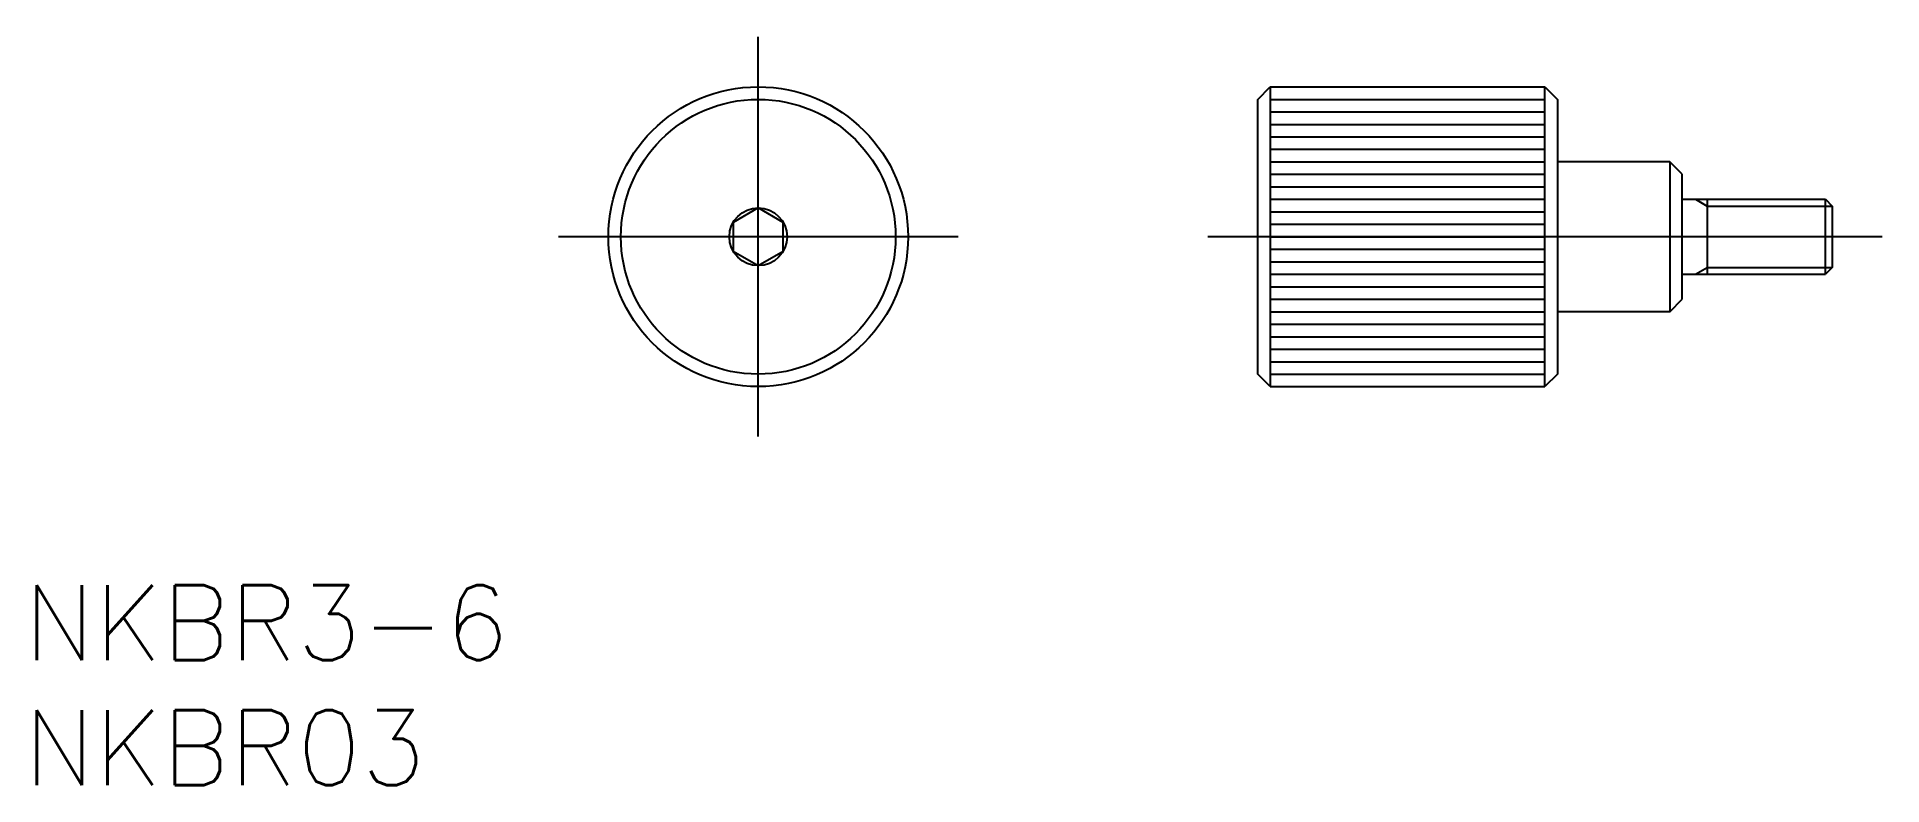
# Model space of a CAD drawing. Extents: x -28.9 to 45, y -21.9 to 8.
import ezdxf

# ---------------------------------------------------------------- set-up
doc = ezdxf.new("R2010")
doc.units = 0
doc.linetypes.add('CENTER', pattern=[50.8, 31.75, -6.35, 6.35, -6.35])
doc.layers.get('0').update_dxf_attribs({"linetype": 'CONTINUOUS'})
doc.layers.add('CENTER', color=1, linetype='CENTER')
doc.styles.get("Standard").update_dxf_attribs({"font": 'txt.shx', "height": 3, "bigfont": 'bigfont.shx'})

msp = doc.modelspace()

# ---------------------------------------------------------------- linework, layer by layer
at = {"color": 7, "linetype": 'CONTINUOUS'}
for p, q in [((20, 5.5), (20.5, 6)), ((20.5, 6), (20.5, -6)), ((20.5, 6), (31.5, 6)), ((31.5, -6), (31.5, 6)), ((31.5, 6), (32, 5.5)), ((20, -5.5), (20, 5.5)), ((20.5, 5.5), (31.5, 5.5)), ((32, 5.5), (32, -5.5)), ((20.5, 5), (31.5, 5)), ((20.5, 4.5), (31.5, 4.5)), ((20.5, 4), (31.5, 4)), ((20.5, 3.5), (31.5, 3.5)), ((20.5, 3), (31.5, 3)), ((36.5, 3), (32, 3)), ((36.5, 3), (36.5, -3)), ((37, 2.5), (36.5, 3)), ((20.5, 2.5), (31.5, 2.5)), ((37, -2.5), (37, 2.5)), ((20.5, 2), (31.5, 2)), ((20.5, 1.5), (31.5, 1.5)), ((37, 1.5), (42.73, 1.5)), ((38, 1.5), (38, -1.5)), ((42.73, 1.5), (43, 1.23)), ((42.73, -1.5), (42.73, 1.5)), ((0, 1.155), (-1, 0.577)), ((1, 0.577), (0, 1.155)), ((20.5, 1), (31.5, 1)), ((43, 1.23), (43, -1.23)), ((-1, 0.577), (-1, -0.577)), ((1, -0.577), (1, 0.577)), ((20.5, 0.5), (31.5, 0.5)), ((20.5, 0), (31.5, 0)), ((-1, -0.577), (0, -1.155)), ((0, -1.155), (1, -0.577)), ((20.5, -0.5), (31.5, -0.5)), ((20.5, -1), (31.5, -1)), ((43, -1.23), (42.73, -1.5)), ((20.5, -1.5), (31.5, -1.5)), ((20.5, -2), (31.5, -2)), ((37, -1.5), (42.73, -1.5)), ((20.5, -2.5), (31.5, -2.5)), ((36.5, -3), (37, -2.5)), ((20.5, -3), (31.5, -3)), ((20.5, -3.5), (31.5, -3.5)), ((36.5, -3), (32, -3)), ((20.5, -4), (31.5, -4)), ((20.5, -4.5), (31.5, -4.5)), ((20.5, -5), (31.5, -5)), ((20.5, -6), (20, -5.5)), ((20.5, -5.5), (31.5, -5.5)), ((32, -5.5), (31.5, -6)), ((20.5, -6), (31.5, -6))]:
    msp.add_line(p, q, dxfattribs=at)
at = {"color": 3, "linetype": 'CONTINUOUS'}
for p, q in [((37.531, 1.5), (38, 1.23)), ((38, 1.23), (43, 1.23)), ((37.531, -1.5), (38, -1.23)), ((38, -1.23), (43, -1.23))]:
    msp.add_line(p, q, dxfattribs=at)
at = {"color": 7, "linetype": 'CONTINUOUS'}
for radius in [6, 5.5, 1.155]:
    msp.add_circle((0, 0), radius, dxfattribs=at)
at = {"layer": 'CENTER', "color": 1, "linetype": 'CENTER'}
for p, q in [((0, -8), (0, 8)), ((8, 0), (-8, 0)), ((45, 0), (18, 0))]:
    msp.add_line(p, q, dxfattribs=at)

# ---------------------------------------------------------------- texts
at = {"color": 7, "linetype": 'CONTINUOUS', "char_height": 3, "width": 20, "attachment_point": 1}
for s, insert in [('NKBR3-6', (-29.397, -13.949)), ('NKBR03', (-29.397, -18.949))]:
    msp.add_mtext(s, dxfattribs=dict(at, insert=insert))

doc.saveas('drawing.dxf')
